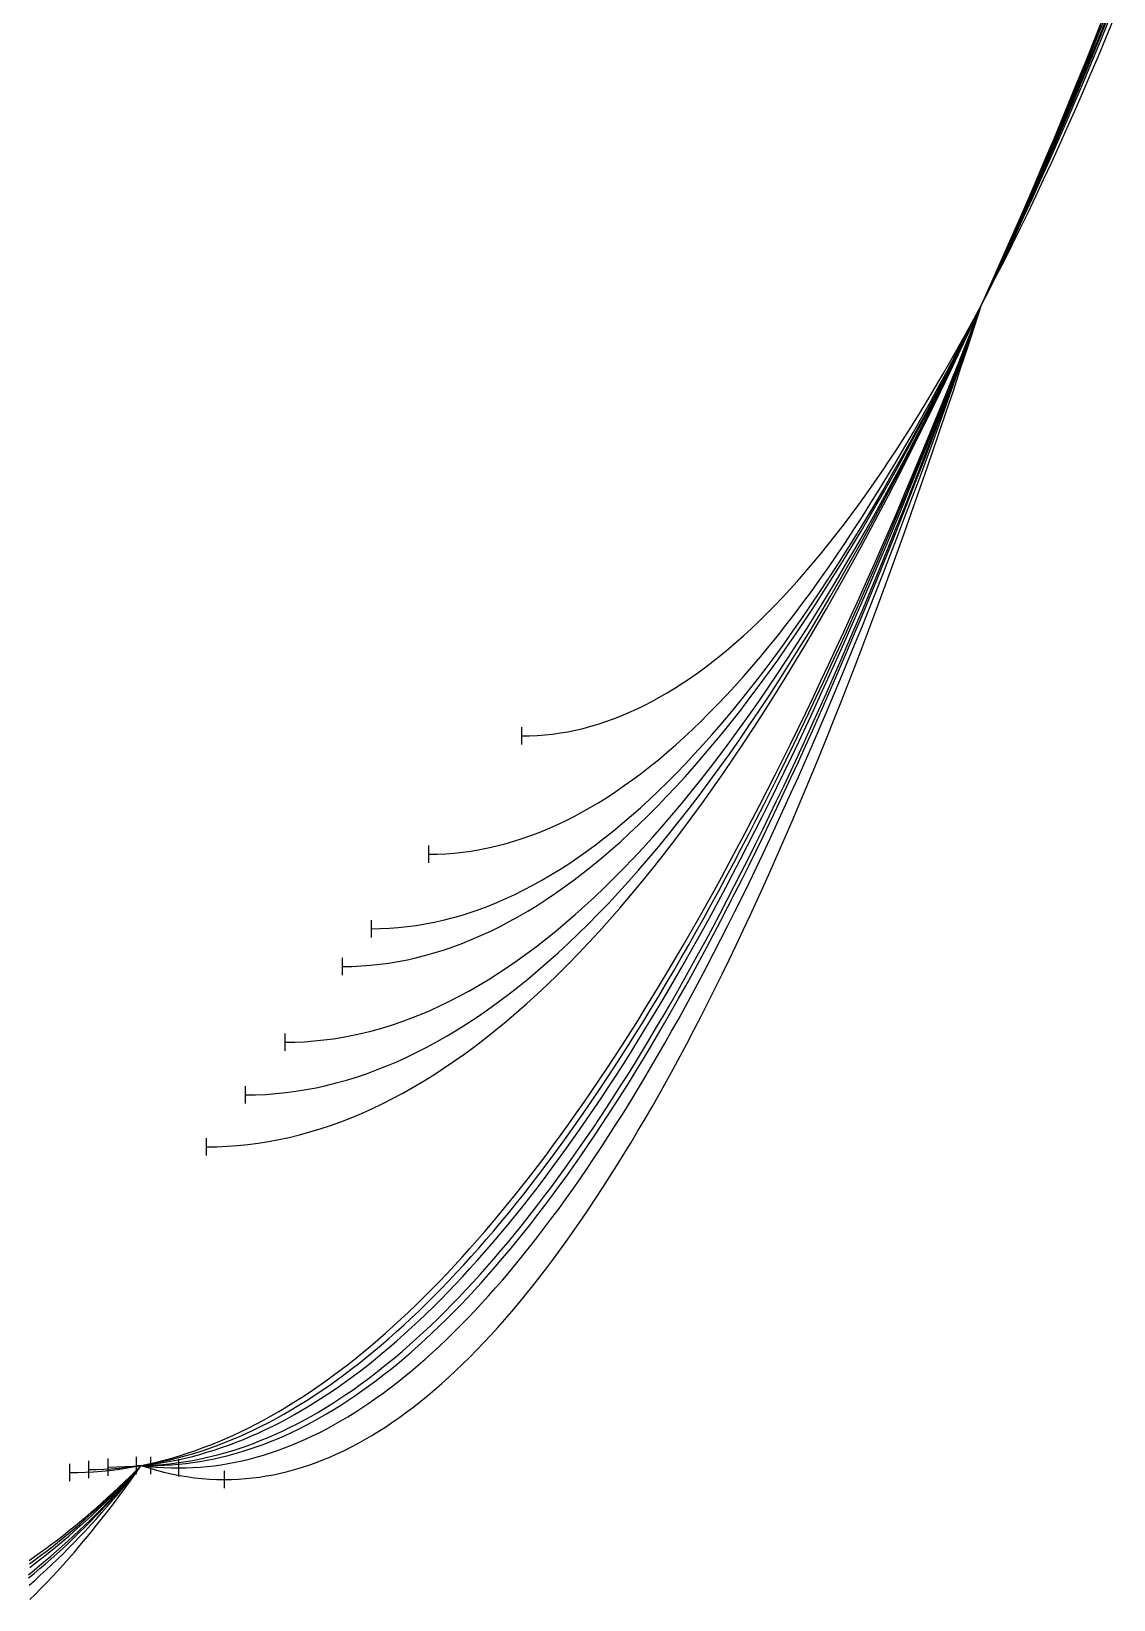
# Model space of a CAD drawing. Header units: metres. Extents: x -87 to 28195, y -4474 to 524.
# Drawn here: x 20012 to 20636, y -2575 to -1670 of the extents above; entities that cross this region are included whole.
import ezdxf

# ---------------------------------------------------------------- set-up
doc = ezdxf.new("R2010")
doc.units = ezdxf.units.M
for name, color, linetype in [('CATENARIES_-10_bare', 7, 'Continuous'), ('CATENARIES_-10_ICE', 7, 'Continuous'), ('CATENARIES_-19_bare', 7, 'Continuous'), ('CATENARIES_-19_HEAVY_ICE', 7, 'Continuous'), ('CATENARIES_0', 7, 'Continuous'), ('CATENARIES_0_ICE', 7, 'Continuous'), ('CATENARIES_50_theoretical', 7, 'Continuous')]:
    doc.layers.add(name, color=color, linetype=linetype)

msp = doc.modelspace()

# ---------------------------------------------------------------- linework, layer by layer
at = {"layer": 'CATENARIES_-10_bare'}
for p, q in [((20135.14, -2288.67), (20135.14, -2278.67)), ((20044.68, -2504.9), (20044.68, -2494.9))]:
    msp.add_line(p, q, dxfattribs=at)
for points in [[(20135.14, -2283.67, 0), (20140.96, -2283.58, 0), (20146.78, -2283.33, 0), (20152.6, -2282.9, 0), (20158.42, -2282.3, 0), (20164.24, -2281.54, 0), (20170.06, -2280.6, 0), (20175.87, -2279.49, 0), (20181.69, -2278.21, 0), (20187.51, -2276.76, 0), (20193.33, -2275.14, 0), (20199.15, -2273.35, 0), (20204.97, -2271.39, 0), (20210.79, -2269.25, 0), (20216.61, -2266.95, 0), (20222.43, -2264.47, 0), (20228.24, -2261.83, 0), (20234.06, -2259.01, 0), (20239.88, -2256.03, 0), (20245.7, -2252.87, 0), (20251.52, -2249.54, 0), (20257.34, -2246.04, 0), (20263.16, -2242.37, 0), (20268.98, -2238.53, 0), (20274.8, -2234.52, 0), (20280.61, -2230.34, 0), (20286.43, -2225.98, 0), (20292.25, -2221.46, 0), (20298.07, -2216.76, 0), (20303.89, -2211.89, 0), (20309.71, -2206.85, 0), (20315.53, -2201.64, 0), (20321.35, -2196.26, 0), (20327.17, -2190.71, 0), (20332.98, -2184.99, 0), (20338.8, -2179.09, 0), (20344.62, -2173.03, 0), (20350.44, -2166.79, 0), (20356.26, -2160.38, 0), (20362.08, -2153.8, 0), (20367.9, -2147.04, 0), (20373.72, -2140.12, 0), (20379.54, -2133.02, 0), (20385.35, -2125.75, 0), (20391.17, -2118.31, 0), (20396.99, -2110.7, 0), (20402.81, -2102.91, 0), (20408.63, -2094.96, 0), (20414.45, -2086.83, 0), (20420.27, -2078.53, 0), (20426.09, -2070.05, 0), (20431.9, -2061.41, 0), (20437.72, -2052.59, 0), (20443.54, -2043.6, 0), (20449.36, -2034.43, 0), (20455.18, -2025.1, 0), (20461, -2015.59, 0), (20466.82, -2005.9, 0), (20472.64, -1996.05, 0), (20478.46, -1986.02, 0), (20484.27, -1975.82, 0), (20490.09, -1965.44, 0), (20495.91, -1954.9, 0), (20501.73, -1944.17, 0), (20507.55, -1933.28, 0), (20513.37, -1922.21, 0), (20519.19, -1910.97, 0), (20525.01, -1899.55, 0), (20530.83, -1887.96, 0), (20536.64, -1876.2, 0), (20542.46, -1864.26, 0), (20548.28, -1852.15, 0), (20554.1, -1839.86, 0), (20559.92, -1827.4, 0), (20565.68, -1814.89, 0), (20571.44, -1802.21, 0), (20577.2, -1789.36, 0), (20582.96, -1776.34, 0), (20588.72, -1763.14, 0), (20594.49, -1749.78, 0), (20600.25, -1736.24, 0), (20606.01, -1722.53, 0), (20611.77, -1708.65, 0), (20617.53, -1694.6, 0), (20623.29, -1680.37, 0), (20629.05, -1665.98, 0)], [(20044.68, -2499.9, 0), (20049, -2499.86, 0), (20053.32, -2499.72, 0), (20057.64, -2499.48, 0), (20061.96, -2499.15, 0), (20066.28, -2498.73, 0), (20070.6, -2498.21, 0), (20074.92, -2497.6, 0), (20079.25, -2496.89, 0), (20083.58, -2496.09, 0), (20087.91, -2495.2, 0), (20092.24, -2494.21, 0), (20096.57, -2493.12, 0), (20100.9, -2491.94, 0), (20105.23, -2490.67, 0), (20109.56, -2489.3, 0), (20113.89, -2487.84, 0), (20118.22, -2486.28, 0), (20122.55, -2484.63, 0), (20126.88, -2482.88, 0), (20131.21, -2481.04, 0), (20135.54, -2479.1, 0), (20139.88, -2477.07, 0), (20144.21, -2474.95, 0), (20148.54, -2472.73, 0), (20152.87, -2470.41, 0), (20157.2, -2468, 0), (20161.53, -2465.5, 0), (20165.86, -2462.9, 0), (20170.19, -2460.21, 0), (20174.52, -2457.42, 0), (20178.85, -2454.54, 0), (20183.18, -2451.56, 0), (20187.51, -2448.49, 0), (20191.84, -2445.33, 0), (20196.17, -2442.07, 0), (20200.5, -2438.71, 0), (20204.83, -2435.26, 0), (20209.16, -2431.71, 0), (20213.49, -2428.07, 0), (20217.82, -2424.34, 0), (20222.15, -2420.51, 0), (20226.48, -2416.59, 0), (20230.81, -2412.57, 0), (20235.14, -2408.45, 0), (20239.47, -2404.24, 0), (20243.8, -2399.94, 0), (20248.13, -2395.54, 0), (20252.46, -2391.05, 0), (20256.79, -2386.46, 0), (20261.13, -2381.77, 0), (20265.46, -2376.99, 0), (20269.79, -2372.12, 0), (20274.12, -2367.15, 0), (20278.45, -2362.09, 0), (20282.78, -2356.93, 0), (20287.11, -2351.67, 0), (20291.44, -2346.32, 0), (20295.77, -2340.88, 0), (20300.1, -2335.34, 0), (20304.43, -2329.7, 0), (20308.76, -2323.97, 0), (20313.09, -2318.15, 0), (20317.42, -2312.22, 0), (20321.75, -2306.21, 0), (20326.08, -2300.1, 0), (20330.41, -2293.89, 0), (20334.74, -2287.58, 0), (20339.07, -2281.19, 0), (20343.4, -2274.69, 0), (20347.73, -2268.1, 0), (20352.06, -2261.42, 0), (20356.39, -2254.64, 0), (20360.72, -2247.76, 0), (20365.05, -2240.79, 0), (20369.38, -2233.72, 0), (20373.71, -2226.56, 0), (20378.04, -2219.3, 0), (20382.38, -2211.94, 0), (20386.71, -2204.49, 0), (20391.04, -2196.94, 0), (20395.37, -2189.3, 0), (20399.7, -2181.56, 0), (20404.03, -2173.73, 0), (20408.36, -2165.8, 0), (20412.69, -2157.77, 0), (20417.02, -2149.65, 0), (20421.35, -2141.43, 0), (20425.68, -2133.11, 0), (20430.01, -2124.7, 0), (20434.34, -2116.19, 0), (20438.67, -2107.59, 0), (20443, -2098.89, 0), (20447.33, -2090.09, 0), (20451.66, -2081.2, 0), (20455.99, -2072.21, 0), (20460.32, -2063.12, 0), (20464.65, -2053.94, 0), (20468.98, -2044.66, 0), (20473.31, -2035.29, 0), (20477.64, -2025.81, 0), (20481.97, -2016.24, 0), (20486.3, -2006.58, 0), (20490.63, -1996.81, 0), (20494.96, -1986.96, 0), (20499.29, -1977, 0), (20503.63, -1966.94, 0), (20507.96, -1956.79, 0), (20512.29, -1946.55, 0), (20516.62, -1936.2, 0), (20520.95, -1925.76, 0), (20525.28, -1915.22, 0), (20529.61, -1904.58, 0), (20533.94, -1893.85, 0), (20538.27, -1883.02, 0), (20542.6, -1872.09, 0), (20546.93, -1861.06, 0), (20551.26, -1849.94, 0), (20555.59, -1838.72, 0), (20559.92, -1827.4, 0)], [(20010.34, -2554.41, 0), (20013.57, -2552.07, 0), (20016.8, -2549.68, 0), (20020.03, -2547.23, 0), (20023.26, -2544.73, 0), (20026.49, -2542.18, 0), (20029.71, -2539.58, 0), (20032.94, -2536.92, 0), (20036.17, -2534.22, 0), (20039.4, -2531.45, 0), (20042.63, -2528.64, 0), (20045.86, -2525.77, 0), (20049.09, -2522.85, 0), (20052.32, -2519.88, 0), (20055.55, -2516.86, 0), (20058.78, -2513.78, 0), (20062, -2510.65, 0), (20065.23, -2507.47, 0), (20068.46, -2504.23, 0), (20071.69, -2500.94, 0), (20074.92, -2497.6, 0)]]:
    msp.add_polyline3d(points, dxfattribs=at)
at = {"layer": 'CATENARIES_-10_ICE'}
for p, q in [((20191.19, -2214.49), (20191.19, -2204.49)), ((20072.21, -2502.62), (20072.21, -2492.62))]:
    msp.add_line(p, q, dxfattribs=at)
for points in [[(20191.19, -2209.49, 0), (20196.53, -2209.41, 0), (20201.88, -2209.17, 0), (20207.22, -2208.77, 0), (20212.57, -2208.21, 0), (20217.91, -2207.49, 0), (20223.25, -2206.61, 0), (20228.6, -2205.57, 0), (20233.94, -2204.37, 0), (20239.29, -2203.01, 0), (20244.63, -2201.49, 0), (20249.97, -2199.81, 0), (20255.32, -2197.97, 0), (20260.66, -2195.97, 0), (20266.01, -2193.81, 0), (20271.35, -2191.49, 0), (20276.69, -2189.01, 0), (20282.04, -2186.37, 0), (20287.38, -2183.57, 0), (20292.72, -2180.61, 0), (20298.07, -2177.49, 0), (20303.41, -2174.21, 0), (20308.76, -2170.77, 0), (20314.1, -2167.17, 0), (20319.44, -2163.4, 0), (20324.79, -2159.48, 0), (20330.13, -2155.4, 0), (20335.48, -2151.16, 0), (20340.82, -2146.75, 0), (20346.16, -2142.19, 0), (20351.51, -2137.47, 0), (20356.85, -2132.58, 0), (20362.2, -2127.53, 0), (20367.54, -2122.33, 0), (20372.88, -2116.96, 0), (20378.23, -2111.43, 0), (20383.57, -2105.75, 0), (20388.91, -2099.9, 0), (20394.26, -2093.89, 0), (20399.6, -2087.71, 0), (20404.95, -2081.38, 0), (20410.29, -2074.89, 0), (20415.63, -2068.23, 0), (20420.98, -2061.42, 0), (20426.32, -2054.44, 0), (20431.67, -2047.3, 0), (20437.01, -2040, 0), (20442.35, -2032.54, 0), (20447.7, -2024.92, 0), (20453.04, -2017.14, 0), (20458.39, -2009.19, 0), (20463.73, -2001.08, 0), (20469.07, -1992.81, 0), (20474.42, -1984.38, 0), (20479.76, -1975.79, 0), (20485.11, -1967.03, 0), (20490.45, -1958.12, 0), (20495.79, -1949.04, 0), (20501.14, -1939.79, 0), (20506.48, -1930.39, 0), (20511.82, -1920.82, 0), (20517.17, -1911.09, 0), (20522.51, -1901.2, 0), (20527.86, -1891.15, 0), (20533.2, -1880.93, 0), (20538.54, -1870.55, 0), (20543.89, -1860.01, 0), (20549.23, -1849.3, 0), (20554.58, -1838.43, 0), (20559.92, -1827.4, 0), (20565.22, -1816.3, 0), (20570.52, -1805.03, 0), (20575.82, -1793.61, 0), (20581.12, -1782.02, 0), (20586.42, -1770.27, 0), (20591.72, -1758.37, 0), (20597.02, -1746.3, 0), (20602.32, -1734.07, 0), (20607.62, -1721.67, 0), (20612.92, -1709.12, 0), (20618.22, -1696.4, 0), (20623.52, -1683.53, 0), (20628.82, -1670.49, 0), (20634.12, -1657.28, 0)], [(20072.21, -2497.62, 0), (20074.92, -2497.6, 0), (20079, -2497.49, 0), (20083.07, -2497.29, 0), (20087.15, -2497, 0), (20091.22, -2496.61, 0), (20095.3, -2496.13, 0), (20099.37, -2495.55, 0), (20103.45, -2494.89, 0), (20107.53, -2494.13, 0), (20111.6, -2493.28, 0), (20115.68, -2492.33, 0), (20119.75, -2491.29, 0), (20123.83, -2490.16, 0), (20127.9, -2488.94, 0), (20131.98, -2487.62, 0), (20136.05, -2486.21, 0), (20140.13, -2484.7, 0), (20144.21, -2483.1, 0), (20148.28, -2481.41, 0), (20152.36, -2479.63, 0), (20156.43, -2477.75, 0), (20160.51, -2475.79, 0), (20164.58, -2473.72, 0), (20168.66, -2471.57, 0), (20172.74, -2469.32, 0), (20176.81, -2466.97, 0), (20180.89, -2464.54, 0), (20184.96, -2462.01, 0), (20189.04, -2459.39, 0), (20193.11, -2456.67, 0), (20197.19, -2453.87, 0), (20201.26, -2450.96, 0), (20205.34, -2447.97, 0), (20209.42, -2444.88, 0), (20213.49, -2441.7, 0), (20217.57, -2438.42, 0), (20221.64, -2435.06, 0), (20225.72, -2431.59, 0), (20229.79, -2428.04, 0), (20233.87, -2424.39, 0), (20237.95, -2420.65, 0), (20242.02, -2416.81, 0), (20246.1, -2412.89, 0), (20250.17, -2408.86, 0), (20254.25, -2404.75, 0), (20258.32, -2400.54, 0), (20262.4, -2396.24, 0), (20266.47, -2391.84, 0), (20270.55, -2387.35, 0), (20274.63, -2382.77, 0), (20278.7, -2378.09, 0), (20282.78, -2373.32, 0), (20286.85, -2368.46, 0), (20290.93, -2363.5, 0), (20295, -2358.45, 0), (20299.08, -2353.3, 0), (20303.16, -2348.06, 0), (20307.23, -2342.73, 0), (20311.31, -2337.3, 0), (20315.38, -2331.78, 0), (20319.46, -2326.17, 0), (20323.53, -2320.46, 0), (20327.61, -2314.65, 0), (20331.68, -2308.76, 0), (20335.76, -2302.77, 0), (20339.84, -2296.68, 0), (20343.91, -2290.5, 0), (20347.99, -2284.23, 0), (20352.06, -2277.86, 0), (20356.14, -2271.4, 0), (20360.21, -2264.85, 0), (20364.29, -2258.2, 0), (20368.37, -2251.46, 0), (20372.44, -2244.62, 0), (20376.52, -2237.68, 0), (20380.59, -2230.66, 0), (20384.67, -2223.54, 0), (20388.74, -2216.32, 0), (20392.82, -2209.01, 0), (20396.89, -2201.61, 0), (20400.97, -2194.11, 0), (20405.05, -2186.51, 0), (20409.12, -2178.82, 0), (20413.2, -2171.04, 0), (20417.27, -2163.16, 0), (20421.35, -2155.19, 0), (20425.42, -2147.12, 0), (20429.5, -2138.96, 0), (20433.58, -2130.7, 0), (20437.65, -2122.35, 0), (20441.73, -2113.9, 0), (20445.8, -2105.36, 0), (20449.88, -2096.72, 0), (20453.95, -2087.99, 0), (20458.03, -2079.16, 0), (20462.1, -2070.24, 0), (20466.18, -2061.22, 0), (20470.26, -2052.11, 0), (20474.33, -2042.9, 0), (20478.41, -2033.6, 0), (20482.48, -2024.2, 0), (20486.56, -2014.7, 0), (20490.63, -2005.11, 0), (20494.71, -1995.42, 0), (20498.79, -1985.64, 0), (20502.86, -1975.76, 0), (20506.94, -1965.79, 0), (20511.01, -1955.72, 0), (20515.09, -1945.56, 0), (20519.16, -1935.3, 0), (20523.24, -1924.94, 0), (20527.31, -1914.49, 0), (20531.39, -1903.94, 0), (20535.47, -1893.29, 0), (20539.54, -1882.55, 0), (20543.62, -1871.71, 0), (20547.69, -1860.78, 0), (20551.77, -1849.75, 0), (20555.84, -1838.62, 0), (20559.92, -1827.4, 0)], [(20009.77, -2560.7, 0), (20013.03, -2558.11, 0), (20016.28, -2555.47, 0), (20019.54, -2552.76, 0), (20022.8, -2549.99, 0), (20026.06, -2547.16, 0), (20029.31, -2544.28, 0), (20032.57, -2541.33, 0), (20035.83, -2538.33, 0), (20039.09, -2535.26, 0), (20042.34, -2532.14, 0), (20045.6, -2528.95, 0), (20048.86, -2525.71, 0), (20052.12, -2522.4, 0), (20055.37, -2519.04, 0), (20058.63, -2515.62, 0), (20061.89, -2512.13, 0), (20065.15, -2508.59, 0), (20068.4, -2504.99, 0), (20071.66, -2501.32, 0), (20074.92, -2497.6, 0)]]:
    msp.add_polyline3d(points, dxfattribs=at)
at = {"layer": 'CATENARIES_-19_bare'}
for p, q in [((20112.67, -2318.69), (20112.67, -2308.69)), ((20033.65, -2506.73), (20033.65, -2496.73))]:
    msp.add_line(p, q, dxfattribs=at)
for points in [[(20112.67, -2313.69, 0), (20118.64, -2313.6, 0), (20124.6, -2313.34, 0), (20130.56, -2312.91, 0), (20136.52, -2312.31, 0), (20142.49, -2311.53, 0), (20148.45, -2310.59, 0), (20154.41, -2309.47, 0), (20160.38, -2308.17, 0), (20166.34, -2306.71, 0), (20172.3, -2305.07, 0), (20178.27, -2303.27, 0), (20184.23, -2301.28, 0), (20190.19, -2299.13, 0), (20196.16, -2296.81, 0), (20202.12, -2294.31, 0), (20208.08, -2291.64, 0), (20214.05, -2288.79, 0), (20220.01, -2285.78, 0), (20225.97, -2282.59, 0), (20231.94, -2279.23, 0), (20237.9, -2275.7, 0), (20243.86, -2271.99, 0), (20249.83, -2268.11, 0), (20255.79, -2264.06, 0), (20261.75, -2259.84, 0), (20267.72, -2255.45, 0), (20273.68, -2250.88, 0), (20279.64, -2246.14, 0), (20285.61, -2241.22, 0), (20291.57, -2236.14, 0), (20297.53, -2230.88, 0), (20303.5, -2225.44, 0), (20309.46, -2219.84, 0), (20315.42, -2214.06, 0), (20321.39, -2208.11, 0), (20327.35, -2201.98, 0), (20333.31, -2195.68, 0), (20339.28, -2189.21, 0), (20345.24, -2182.57, 0), (20351.2, -2175.75, 0), (20357.17, -2168.76, 0), (20363.13, -2161.6, 0), (20369.09, -2154.26, 0), (20375.06, -2146.75, 0), (20381.02, -2139.06, 0), (20386.98, -2131.2, 0), (20392.95, -2123.17, 0), (20398.91, -2114.96, 0), (20404.87, -2106.58, 0), (20410.84, -2098.03, 0), (20416.8, -2089.3, 0), (20422.76, -2080.4, 0), (20428.73, -2071.32, 0), (20434.69, -2062.07, 0), (20440.65, -2052.64, 0), (20446.62, -2043.04, 0), (20452.58, -2033.27, 0), (20458.54, -2023.32, 0), (20464.51, -2013.2, 0), (20470.47, -2002.9, 0), (20476.43, -1992.43, 0), (20482.4, -1981.78, 0), (20488.36, -1970.96, 0), (20494.32, -1959.96, 0), (20500.29, -1948.79, 0), (20506.25, -1937.44, 0), (20512.21, -1925.91, 0), (20518.18, -1914.22, 0), (20524.14, -1902.34, 0), (20530.1, -1890.29, 0), (20536.07, -1878.06, 0), (20542.03, -1865.66, 0), (20547.99, -1853.08, 0), (20553.96, -1840.33, 0), (20559.92, -1827.4, 0), (20565.94, -1814.16, 0), (20571.97, -1800.74, 0), (20577.99, -1787.15, 0), (20584.01, -1773.37, 0), (20590.03, -1759.41, 0), (20596.06, -1745.27, 0), (20602.08, -1730.95, 0), (20608.1, -1716.45, 0), (20614.12, -1701.77, 0), (20620.15, -1686.91, 0), (20626.17, -1671.87, 0), (20632.19, -1656.64, 0)], [(20033.65, -2501.73, 0), (20038.23, -2501.67, 0), (20042.82, -2501.52, 0), (20047.4, -2501.27, 0), (20051.99, -2500.91, 0), (20056.58, -2500.45, 0), (20061.16, -2499.89, 0), (20065.75, -2499.23, 0), (20070.33, -2498.47, 0), (20074.92, -2497.6, 0), (20079.33, -2496.67, 0), (20083.74, -2495.65, 0), (20088.15, -2494.53, 0), (20092.56, -2493.32, 0), (20096.97, -2492.02, 0), (20101.37, -2490.62, 0), (20105.78, -2489.12, 0), (20110.19, -2487.53, 0), (20114.6, -2485.85, 0), (20119.01, -2484.08, 0), (20123.42, -2482.21, 0), (20127.83, -2480.24, 0), (20132.24, -2478.18, 0), (20136.65, -2476.03, 0), (20141.06, -2473.78, 0), (20145.47, -2471.44, 0), (20149.87, -2469, 0), (20154.28, -2466.47, 0), (20158.69, -2463.85, 0), (20163.1, -2461.13, 0), (20167.51, -2458.32, 0), (20171.92, -2455.41, 0), (20176.33, -2452.41, 0), (20180.74, -2449.31, 0), (20185.15, -2446.12, 0), (20189.56, -2442.83, 0), (20193.97, -2439.45, 0), (20198.37, -2435.98, 0), (20202.78, -2432.41, 0), (20207.19, -2428.75, 0), (20211.6, -2424.99, 0), (20216.01, -2421.14, 0), (20220.42, -2417.19, 0), (20224.83, -2413.15, 0), (20229.24, -2409.02, 0), (20233.65, -2404.79, 0), (20238.06, -2400.46, 0), (20242.47, -2396.04, 0), (20246.87, -2391.53, 0), (20251.28, -2386.92, 0), (20255.69, -2382.22, 0), (20260.1, -2377.42, 0), (20264.51, -2372.53, 0), (20268.92, -2367.54, 0), (20273.33, -2362.46, 0), (20277.74, -2357.28, 0), (20282.15, -2352.01, 0), (20286.56, -2346.64, 0), (20290.97, -2341.18, 0), (20295.37, -2335.62, 0), (20299.78, -2329.97, 0), (20304.19, -2324.22, 0), (20308.6, -2318.38, 0), (20313.01, -2312.45, 0), (20317.42, -2306.42, 0), (20321.83, -2300.29, 0), (20326.24, -2294.07, 0), (20330.65, -2287.75, 0), (20335.06, -2281.34, 0), (20339.47, -2274.83, 0), (20343.87, -2268.23, 0), (20348.28, -2261.53, 0), (20352.69, -2254.74, 0), (20357.1, -2247.85, 0), (20361.51, -2240.87, 0), (20365.92, -2233.79, 0), (20370.33, -2226.62, 0), (20374.74, -2219.35, 0), (20379.15, -2211.99, 0), (20383.56, -2204.53, 0), (20387.97, -2196.97, 0), (20392.37, -2189.32, 0), (20396.78, -2181.57, 0), (20401.19, -2173.73, 0), (20405.6, -2165.79, 0), (20410.01, -2157.76, 0), (20414.42, -2149.63, 0), (20418.83, -2141.4, 0), (20423.24, -2133.08, 0), (20427.65, -2124.67, 0), (20432.06, -2116.15, 0), (20436.47, -2107.55, 0), (20440.87, -2098.84, 0), (20445.28, -2090.04, 0), (20449.69, -2081.15, 0), (20454.1, -2072.15, 0), (20458.51, -2063.06, 0), (20462.92, -2053.88, 0), (20467.33, -2044.6, 0), (20471.74, -2035.22, 0), (20476.15, -2025.75, 0), (20480.56, -2016.18, 0), (20484.97, -2006.51, 0), (20489.37, -1996.75, 0), (20493.78, -1986.89, 0), (20498.19, -1976.94, 0), (20502.6, -1966.88, 0), (20507.01, -1956.73, 0), (20511.42, -1946.49, 0), (20515.83, -1936.15, 0), (20520.24, -1925.71, 0), (20524.65, -1915.17, 0), (20529.06, -1904.54, 0), (20533.47, -1893.81, 0), (20537.87, -1882.99, 0), (20542.28, -1872.06, 0), (20546.69, -1861.04, 0), (20551.1, -1849.93, 0), (20555.51, -1838.71, 0), (20559.92, -1827.4, 0)], [(20010.16, -2552.51, 0), (20013.4, -2550.24, 0), (20016.64, -2547.93, 0), (20019.88, -2545.57, 0), (20023.11, -2543.16, 0), (20026.35, -2540.69, 0), (20029.59, -2538.17, 0), (20032.83, -2535.61, 0), (20036.06, -2532.99, 0), (20039.3, -2530.32, 0), (20042.54, -2527.6, 0), (20045.78, -2524.83, 0), (20049.02, -2522.01, 0), (20052.25, -2519.14, 0), (20055.49, -2516.21, 0), (20058.73, -2513.24, 0), (20061.97, -2510.21, 0), (20065.21, -2507.14, 0), (20068.44, -2504.01, 0), (20071.68, -2500.83, 0), (20074.92, -2497.6, 0)]]:
    msp.add_polyline3d(points, dxfattribs=at)
at = {"layer": 'CATENARIES_-19_HEAVY_ICE'}
for p, q in [((20240.94, -2149.69), (20240.94, -2139.69)), ((20096.66, -2504.07), (20096.66, -2494.07))]:
    msp.add_line(p, q, dxfattribs=at)
for points in [[(20240.94, -2144.69, 0), (20245.85, -2144.61, 0), (20250.76, -2144.39, 0), (20255.66, -2144.02, 0), (20260.57, -2143.49, 0), (20265.48, -2142.82, 0), (20270.39, -2141.99, 0), (20275.29, -2141.02, 0), (20280.2, -2139.9, 0), (20285.11, -2138.63, 0), (20290.02, -2137.2, 0), (20294.92, -2135.63, 0), (20299.83, -2133.91, 0), (20304.74, -2132.04, 0), (20309.64, -2130.02, 0), (20314.55, -2127.84, 0), (20319.46, -2125.52, 0), (20324.37, -2123.05, 0), (20329.27, -2120.43, 0), (20334.18, -2117.66, 0), (20339.09, -2114.74, 0), (20344, -2111.67, 0), (20348.9, -2108.45, 0), (20353.81, -2105.08, 0), (20358.72, -2101.56, 0), (20363.63, -2097.88, 0), (20368.53, -2094.06, 0), (20373.44, -2090.09, 0), (20378.35, -2085.97, 0), (20383.26, -2081.7, 0), (20388.16, -2077.28, 0), (20393.07, -2072.7, 0), (20397.98, -2067.98, 0), (20402.88, -2063.11, 0), (20407.79, -2058.08, 0), (20412.7, -2052.91, 0), (20417.61, -2047.58, 0), (20422.51, -2042.11, 0), (20427.42, -2036.48, 0), (20432.33, -2030.7, 0), (20437.24, -2024.78, 0), (20442.14, -2018.7, 0), (20447.05, -2012.47, 0), (20451.96, -2006.09, 0), (20456.87, -1999.56, 0), (20461.77, -1992.87, 0), (20466.68, -1986.04, 0), (20471.59, -1979.06, 0), (20476.49, -1971.92, 0), (20481.4, -1964.63, 0), (20486.31, -1957.2, 0), (20491.22, -1949.61, 0), (20496.12, -1941.86, 0), (20501.03, -1933.97, 0), (20505.94, -1925.93, 0), (20510.85, -1917.73, 0), (20515.75, -1909.38, 0), (20520.66, -1900.88, 0), (20525.57, -1892.23, 0), (20530.48, -1883.42, 0), (20535.38, -1874.47, 0), (20540.29, -1865.36, 0), (20545.2, -1856.1, 0), (20550.11, -1846.68, 0), (20555.01, -1837.12, 0), (20559.92, -1827.4, 0), (20564.83, -1817.53, 0), (20569.73, -1807.5, 0), (20574.64, -1797.33, 0), (20579.55, -1787, 0), (20584.46, -1776.52, 0), (20589.36, -1765.88, 0), (20594.27, -1755.09, 0), (20599.18, -1744.15, 0), (20604.09, -1733.05, 0), (20608.99, -1721.8, 0), (20613.9, -1710.4, 0), (20618.81, -1698.84, 0), (20623.72, -1687.13, 0), (20628.62, -1675.27, 0), (20633.53, -1663.25, 0)], [(20074.92, -2497.6, 0), (20079.27, -2498.13, 0), (20083.62, -2498.54, 0), (20087.97, -2498.83, 0), (20092.31, -2499.01, 0), (20096.66, -2499.07, 0), (20100.73, -2499.02, 0), (20104.79, -2498.86, 0), (20108.85, -2498.61, 0), (20112.92, -2498.25, 0), (20116.98, -2497.79, 0), (20121.04, -2497.22, 0), (20125.11, -2496.55, 0), (20129.17, -2495.78, 0), (20133.24, -2494.91, 0), (20137.3, -2493.94, 0), (20141.36, -2492.86, 0), (20145.43, -2491.68, 0), (20149.49, -2490.39, 0), (20153.55, -2489.01, 0), (20157.62, -2487.52, 0), (20161.68, -2485.93, 0), (20165.74, -2484.23, 0), (20169.81, -2482.44, 0), (20173.87, -2480.54, 0), (20177.94, -2478.53, 0), (20182, -2476.43, 0), (20186.06, -2474.22, 0), (20190.13, -2471.91, 0), (20194.19, -2469.5, 0), (20198.25, -2466.98, 0), (20202.32, -2464.36, 0), (20206.38, -2461.64, 0), (20210.45, -2458.81, 0), (20214.51, -2455.88, 0), (20218.57, -2452.85, 0), (20222.64, -2449.72, 0), (20226.7, -2446.48, 0), (20230.76, -2443.14, 0), (20234.83, -2439.7, 0), (20238.89, -2436.15, 0), (20242.95, -2432.5, 0), (20247.02, -2428.75, 0), (20251.08, -2424.9, 0), (20255.15, -2420.94, 0), (20259.21, -2416.88, 0), (20263.27, -2412.71, 0), (20267.34, -2408.44, 0), (20271.4, -2404.07, 0), (20275.46, -2399.6, 0), (20279.53, -2395.02, 0), (20283.59, -2390.34, 0), (20287.65, -2385.55, 0), (20291.72, -2380.67, 0), (20295.78, -2375.68, 0), (20299.85, -2370.58, 0), (20303.91, -2365.38, 0), (20307.97, -2360.08, 0), (20312.04, -2354.68, 0), (20316.1, -2349.17, 0), (20320.16, -2343.56, 0), (20324.23, -2337.84, 0), (20328.29, -2332.02, 0), (20332.36, -2326.1, 0), (20336.42, -2320.07, 0), (20340.48, -2313.94, 0), (20344.55, -2307.7, 0), (20348.61, -2301.36, 0), (20352.67, -2294.92, 0), (20356.74, -2288.38, 0), (20360.8, -2281.72, 0), (20364.86, -2274.97, 0), (20368.93, -2268.11, 0), (20372.99, -2261.15, 0), (20377.06, -2254.08, 0), (20381.12, -2246.91, 0), (20385.18, -2239.64, 0), (20389.25, -2232.26, 0), (20393.31, -2224.77, 0), (20397.37, -2217.18, 0), (20401.44, -2209.49, 0), (20405.5, -2201.69, 0), (20409.56, -2193.79, 0), (20413.63, -2185.78, 0), (20417.69, -2177.67, 0), (20421.76, -2169.46, 0), (20425.82, -2161.14, 0), (20429.88, -2152.71, 0), (20433.95, -2144.18, 0), (20438.01, -2135.54, 0), (20442.07, -2126.8, 0), (20446.14, -2117.96, 0), (20450.2, -2109.01, 0), (20454.26, -2099.95, 0), (20458.33, -2090.79, 0), (20462.39, -2081.53, 0), (20466.46, -2072.15, 0), (20470.52, -2062.68, 0), (20474.58, -2053.1, 0), (20478.65, -2043.41, 0), (20482.71, -2033.62, 0), (20486.77, -2023.72, 0), (20490.84, -2013.71, 0), (20494.9, -2003.6, 0), (20498.97, -1993.39, 0), (20503.03, -1983.06, 0), (20507.09, -1972.64, 0), (20511.16, -1962.1, 0), (20515.22, -1951.46, 0), (20519.28, -1940.72, 0), (20523.35, -1929.86, 0), (20527.41, -1918.9, 0), (20531.47, -1907.84, 0), (20535.54, -1896.67, 0), (20539.6, -1885.39, 0), (20543.67, -1874.01, 0), (20547.73, -1862.51, 0), (20551.79, -1850.92, 0), (20555.86, -1839.21, 0), (20559.92, -1827.4, 0)], [(20010.17, -2566.8, 0), (20013.41, -2563.96, 0), (20016.64, -2561.06, 0), (20019.88, -2558.09, 0), (20023.12, -2555.06, 0), (20026.36, -2551.96, 0), (20029.59, -2548.79, 0), (20032.83, -2545.56, 0), (20036.07, -2542.27, 0), (20039.31, -2538.9, 0), (20042.54, -2535.48, 0), (20045.78, -2531.99, 0), (20049.02, -2528.43, 0), (20052.26, -2524.8, 0), (20055.49, -2521.11, 0), (20058.73, -2517.36, 0), (20061.97, -2513.54, 0), (20065.21, -2509.65, 0), (20068.44, -2505.7, 0), (20071.68, -2501.68, 0), (20074.92, -2497.6, 0)]]:
    msp.add_polyline3d(points, dxfattribs=at)
at = {"layer": 'CATENARIES_0'}
for p, q in [((20158.03, -2258.25), (20158.03, -2248.25)), ((20055.92, -2503.55), (20055.92, -2493.55))]:
    msp.add_line(p, q, dxfattribs=at)
for points in [[(20158.03, -2253.25, 0), (20163.61, -2253.16, 0), (20169.19, -2252.92, 0), (20174.78, -2252.51, 0), (20180.36, -2251.94, 0), (20185.94, -2251.2, 0), (20191.52, -2250.3, 0), (20197.1, -2249.24, 0), (20202.69, -2248.01, 0), (20208.27, -2246.62, 0), (20213.85, -2245.06, 0), (20219.43, -2243.34, 0), (20225.01, -2241.46, 0), (20230.59, -2239.41, 0), (20236.18, -2237.2, 0), (20241.76, -2234.83, 0), (20247.34, -2232.29, 0), (20252.92, -2229.59, 0), (20258.5, -2226.72, 0), (20264.08, -2223.69, 0), (20269.67, -2220.5, 0), (20275.25, -2217.14, 0), (20280.83, -2213.62, 0), (20286.41, -2209.94, 0), (20291.99, -2206.09, 0), (20297.58, -2202.07, 0), (20303.16, -2197.89, 0), (20308.74, -2193.55, 0), (20314.32, -2189.05, 0), (20319.9, -2184.38, 0), (20325.48, -2179.54, 0), (20331.07, -2174.54, 0), (20336.65, -2169.38, 0), (20342.23, -2164.05, 0), (20347.81, -2158.56, 0), (20353.39, -2152.9, 0), (20358.98, -2147.08, 0), (20364.56, -2141.09, 0), (20370.14, -2134.94, 0), (20375.72, -2128.63, 0), (20381.3, -2122.15, 0), (20386.88, -2115.5, 0), (20392.47, -2108.69, 0), (20398.05, -2101.72, 0), (20403.63, -2094.58, 0), (20409.21, -2087.28, 0), (20414.79, -2079.81, 0), (20420.38, -2072.17, 0), (20425.96, -2064.37, 0), (20431.54, -2056.41, 0), (20437.12, -2048.27, 0), (20442.7, -2039.98, 0), (20448.28, -2031.52, 0), (20453.87, -2022.89, 0), (20459.45, -2014.1, 0), (20465.03, -2005.14, 0), (20470.61, -1996.01, 0), (20476.19, -1986.72, 0), (20481.77, -1977.27, 0), (20487.36, -1967.64, 0), (20492.94, -1957.85, 0), (20498.52, -1947.9, 0), (20504.1, -1937.78, 0), (20509.68, -1927.49, 0), (20515.27, -1917.04, 0), (20520.85, -1906.42, 0), (20526.43, -1895.63, 0), (20532.01, -1884.68, 0), (20537.59, -1873.55, 0), (20543.17, -1862.27, 0), (20548.76, -1850.81, 0), (20554.34, -1839.19, 0), (20559.92, -1827.4, 0), (20565.56, -1815.32, 0), (20571.2, -1803.07, 0), (20576.83, -1790.65, 0), (20582.47, -1778.06, 0), (20588.11, -1765.3, 0), (20593.75, -1752.36, 0), (20599.39, -1739.26, 0), (20605.03, -1725.98, 0), (20610.66, -1712.53, 0), (20616.3, -1698.91, 0), (20621.94, -1685.12, 0), (20627.58, -1671.16, 0), (20633.22, -1657.02, 0)], [(20055.92, -2498.55, 0), (20060.67, -2498.49, 0), (20065.42, -2498.31, 0), (20070.17, -2498.01, 0), (20074.92, -2497.6, 0), (20079.14, -2497.13, 0), (20083.35, -2496.57, 0), (20087.57, -2495.92, 0), (20091.79, -2495.17, 0), (20096.01, -2494.33, 0), (20100.22, -2493.39, 0), (20104.44, -2492.36, 0), (20108.66, -2491.24, 0), (20112.88, -2490.03, 0), (20117.09, -2488.72, 0), (20121.31, -2487.32, 0), (20125.53, -2485.82, 0), (20129.75, -2484.23, 0), (20133.96, -2482.55, 0), (20138.18, -2480.77, 0), (20142.4, -2478.9, 0), (20146.62, -2476.94, 0), (20150.83, -2474.88, 0), (20155.05, -2472.73, 0), (20159.27, -2470.49, 0), (20163.49, -2468.15, 0), (20167.7, -2465.72, 0), (20171.92, -2463.19, 0), (20176.14, -2460.57, 0), (20180.35, -2457.86, 0), (20184.57, -2455.06, 0), (20188.79, -2452.16, 0), (20193.01, -2449.16, 0), (20197.22, -2446.08, 0), (20201.44, -2442.9, 0), (20205.66, -2439.62, 0), (20209.88, -2436.25, 0), (20214.09, -2432.79, 0), (20218.31, -2429.24, 0), (20222.53, -2425.59, 0), (20226.75, -2421.85, 0), (20230.96, -2418.01, 0), (20235.18, -2414.08, 0), (20239.4, -2410.05, 0), (20243.62, -2405.93, 0), (20247.83, -2401.72, 0), (20252.05, -2397.42, 0), (20256.27, -2393.02, 0), (20260.49, -2388.52, 0), (20264.7, -2383.93, 0), (20268.92, -2379.25, 0), (20273.14, -2374.48, 0), (20277.35, -2369.61, 0), (20281.57, -2364.64, 0), (20285.79, -2359.58, 0), (20290.01, -2354.43, 0), (20294.22, -2349.18, 0), (20298.44, -2343.84, 0), (20302.66, -2338.41, 0), (20306.88, -2332.88, 0), (20311.09, -2327.26, 0), (20315.31, -2321.54, 0), (20319.53, -2315.73, 0), (20323.75, -2309.82, 0), (20327.96, -2303.82, 0), (20332.18, -2297.72, 0), (20336.4, -2291.53, 0), (20340.62, -2285.25, 0), (20344.83, -2278.87, 0), (20349.05, -2272.4, 0), (20353.27, -2265.83, 0), (20357.49, -2259.17, 0), (20361.7, -2252.41, 0), (20365.92, -2245.56, 0), (20370.14, -2238.61, 0), (20374.35, -2231.57, 0), (20378.57, -2224.44, 0), (20382.79, -2217.21, 0), (20387.01, -2209.88, 0), (20391.22, -2202.46, 0), (20395.44, -2194.95, 0), (20399.66, -2187.34, 0), (20403.88, -2179.63, 0), (20408.09, -2171.83, 0), (20412.31, -2163.94, 0), (20416.53, -2155.95, 0), (20420.75, -2147.86, 0), (20424.96, -2139.68, 0), (20429.18, -2131.4, 0), (20433.4, -2123.03, 0), (20437.62, -2114.57, 0), (20441.83, -2106.01, 0), (20446.05, -2097.35, 0), (20450.27, -2088.6, 0), (20454.49, -2079.75, 0), (20458.7, -2070.81, 0), (20462.92, -2061.77, 0), (20467.14, -2052.63, 0), (20471.35, -2043.4, 0), (20475.57, -2034.08, 0), (20479.79, -2024.66, 0), (20484.01, -2015.14, 0), (20488.22, -2005.53, 0), (20492.44, -1995.82, 0), (20496.66, -1986.01, 0), (20500.88, -1976.11, 0), (20505.09, -1966.12, 0), (20509.31, -1956.02, 0), (20513.53, -1945.83, 0), (20517.75, -1935.55, 0), (20521.96, -1925.17, 0), (20526.18, -1914.69, 0), (20530.4, -1904.12, 0), (20534.62, -1893.45, 0), (20538.83, -1882.68, 0), (20543.05, -1871.82, 0), (20547.27, -1860.86, 0), (20551.49, -1849.8, 0), (20555.7, -1838.65, 0), (20559.92, -1827.4, 0)], [(20010.52, -2556.51, 0), (20013.74, -2554.08, 0), (20016.96, -2551.6, 0), (20020.18, -2549.07, 0), (20023.4, -2546.48, 0), (20026.62, -2543.83, 0), (20029.84, -2541.13, 0), (20033.06, -2538.38, 0), (20036.28, -2535.57, 0), (20039.5, -2532.71, 0), (20042.72, -2529.79, 0), (20045.94, -2526.82, 0), (20049.16, -2523.79, 0), (20052.38, -2520.71, 0), (20055.6, -2517.57, 0), (20058.82, -2514.38, 0), (20062.04, -2511.13, 0), (20065.26, -2507.83, 0), (20068.48, -2504.48, 0), (20071.7, -2501.07, 0), (20074.92, -2497.6, 0)]]:
    msp.add_polyline3d(points, dxfattribs=at)
at = {"layer": 'CATENARIES_0_ICE'}
for p, q in [((20207.8, -2192.73), (20207.8, -2182.73)), ((20080.37, -2502.69), (20080.37, -2492.69))]:
    msp.add_line(p, q, dxfattribs=at)
for points in [[(20207.8, -2187.73, 0), (20212.98, -2187.65, 0), (20218.15, -2187.42, 0), (20223.33, -2187.03, 0), (20228.51, -2186.49, 0), (20233.69, -2185.79, 0), (20238.87, -2184.93, 0), (20244.05, -2183.92, 0), (20249.22, -2182.76, 0), (20254.4, -2181.44, 0), (20259.58, -2179.96, 0), (20264.76, -2178.33, 0), (20269.94, -2176.55, 0), (20275.12, -2174.6, 0), (20280.29, -2172.51, 0), (20285.47, -2170.25, 0), (20290.65, -2167.84, 0), (20295.83, -2165.28, 0), (20301.01, -2162.56, 0), (20306.19, -2159.69, 0), (20311.36, -2156.66, 0), (20316.54, -2153.47, 0), (20321.72, -2150.13, 0), (20326.9, -2146.63, 0), (20332.08, -2142.98, 0), (20337.25, -2139.17, 0), (20342.43, -2135.21, 0), (20347.61, -2131.09, 0), (20352.79, -2126.81, 0), (20357.97, -2122.38, 0), (20363.15, -2117.79, 0), (20368.32, -2113.05, 0), (20373.5, -2108.15, 0), (20378.68, -2103.09, 0), (20383.86, -2097.88, 0), (20389.04, -2092.51, 0), (20394.22, -2086.99, 0), (20399.39, -2081.31, 0), (20404.57, -2075.47, 0), (20409.75, -2069.48, 0), (20414.93, -2063.33, 0), (20420.11, -2057.02, 0), (20425.29, -2050.56, 0), (20430.46, -2043.94, 0), (20435.64, -2037.17, 0), (20440.82, -2030.24, 0), (20446, -2023.15, 0), (20451.18, -2015.9, 0), (20456.35, -2008.5, 0), (20461.53, -2000.94, 0), (20466.71, -1993.22, 0), (20471.89, -1985.35, 0), (20477.07, -1977.32, 0), (20482.25, -1969.13, 0), (20487.42, -1960.79, 0), (20492.6, -1952.29, 0), (20497.78, -1943.63, 0), (20502.96, -1934.81, 0), (20508.14, -1925.83, 0), (20513.32, -1916.7, 0), (20518.49, -1907.41, 0), (20523.67, -1897.96, 0), (20528.85, -1888.36, 0), (20534.03, -1878.59, 0), (20539.21, -1868.67, 0), (20544.39, -1858.59, 0), (20549.56, -1848.35, 0), (20554.74, -1837.96, 0), (20559.92, -1827.4, 0), (20565.12, -1816.65, 0), (20570.31, -1805.74, 0), (20575.51, -1794.67, 0), (20580.7, -1783.44, 0), (20585.9, -1772.05, 0), (20591.1, -1760.5, 0), (20596.29, -1748.78, 0), (20601.49, -1736.91, 0), (20606.68, -1724.88, 0), (20611.88, -1712.69, 0), (20617.08, -1700.34, 0), (20622.27, -1687.82, 0), (20627.47, -1675.15, 0), (20632.67, -1662.31, 0)], [(20074.92, -2497.6, 0), (20080.37, -2497.69, 0), (20084.44, -2497.64, 0), (20088.5, -2497.49, 0), (20092.57, -2497.26, 0), (20096.63, -2496.92, 0), (20100.69, -2496.49, 0), (20104.76, -2495.96, 0), (20108.82, -2495.34, 0), (20112.89, -2494.62, 0), (20116.95, -2493.81, 0), (20121.01, -2492.9, 0), (20125.08, -2491.9, 0), (20129.14, -2490.8, 0), (20133.2, -2489.6, 0), (20137.27, -2488.31, 0), (20141.33, -2486.92, 0), (20145.4, -2485.44, 0), (20149.46, -2483.86, 0), (20153.52, -2482.19, 0), (20157.59, -2480.42, 0), (20161.65, -2478.55, 0), (20165.72, -2476.59, 0), (20169.78, -2474.53, 0), (20173.84, -2472.38, 0), (20177.91, -2470.13, 0), (20181.97, -2467.78, 0), (20186.04, -2465.34, 0), (20190.1, -2462.81, 0), (20194.16, -2460.17, 0), (20198.23, -2457.44, 0), (20202.29, -2454.62, 0), (20206.36, -2451.7, 0), (20210.42, -2448.68, 0), (20214.48, -2445.57, 0), (20218.55, -2442.36, 0), (20222.61, -2439.06, 0), (20226.68, -2435.66, 0), (20230.74, -2432.16, 0), (20234.8, -2428.57, 0), (20238.87, -2424.88, 0), (20242.93, -2421.1, 0), (20247, -2417.22, 0), (20251.06, -2413.24, 0), (20255.12, -2409.17, 0), (20259.19, -2405, 0), (20263.25, -2400.74, 0), (20267.32, -2396.38, 0), (20271.38, -2391.92, 0), (20275.44, -2387.37, 0), (20279.51, -2382.72, 0), (20283.57, -2377.97, 0), (20287.64, -2373.13, 0), (20291.7, -2368.19, 0), (20295.76, -2363.16, 0), (20299.83, -2358.02, 0), (20303.89, -2352.8, 0), (20307.95, -2347.47, 0), (20312.02, -2342.05, 0), (20316.08, -2336.53, 0), (20320.15, -2330.92, 0), (20324.21, -2325.21, 0), (20328.27, -2319.4, 0), (20332.34, -2313.5, 0), (20336.4, -2307.5, 0), (20340.47, -2301.4, 0), (20344.53, -2295.21, 0), (20348.59, -2288.92, 0), (20352.66, -2282.53, 0), (20356.72, -2276.04, 0), (20360.79, -2269.46, 0), (20364.85, -2262.79, 0), (20368.91, -2256.01, 0), (20372.98, -2249.14, 0), (20377.04, -2242.17, 0), (20381.11, -2235.1, 0), (20385.17, -2227.94, 0), (20389.23, -2220.68, 0), (20393.3, -2213.32, 0), (20397.36, -2205.87, 0), (20401.43, -2198.31, 0), (20405.49, -2190.66, 0), (20409.55, -2182.92, 0), (20413.62, -2175.07, 0), (20417.68, -2167.13, 0), (20421.75, -2159.09, 0), (20425.81, -2150.96, 0), (20429.87, -2142.72, 0), (20433.94, -2134.39, 0), (20438, -2125.96, 0), (20442.07, -2117.43, 0), (20446.13, -2108.81, 0), (20450.19, -2100.08, 0), (20454.26, -2091.26, 0), (20458.32, -2082.34, 0), (20462.39, -2073.33, 0), (20466.45, -2064.21, 0), (20470.51, -2055, 0), (20474.58, -2045.69, 0), (20478.64, -2036.28, 0), (20482.7, -2026.77, 0), (20486.77, -2017.17, 0), (20490.83, -2007.46, 0), (20494.9, -1997.66, 0), (20498.96, -1987.76, 0), (20503.02, -1977.76, 0), (20507.09, -1967.66, 0), (20511.15, -1957.47, 0), (20515.22, -1947.17, 0), (20519.28, -1936.78, 0), (20523.34, -1926.29, 0), (20527.41, -1915.7, 0), (20531.47, -1905, 0), (20535.54, -1894.22, 0), (20539.6, -1883.33, 0), (20543.66, -1872.34, 0), (20547.73, -1861.25, 0), (20551.79, -1850.07, 0), (20555.86, -1838.78, 0), (20559.92, -1827.4, 0)], [(20009.9, -2562.6, 0), (20013.15, -2559.93, 0), (20016.4, -2557.2, 0), (20019.65, -2554.42, 0), (20022.91, -2551.57, 0), (20026.16, -2548.65, 0), (20029.41, -2545.68, 0), (20032.66, -2542.65, 0), (20035.91, -2539.55, 0), (20039.16, -2536.39, 0), (20042.41, -2533.17, 0), (20045.66, -2529.89, 0), (20048.91, -2526.55, 0), (20052.16, -2523.15, 0), (20055.41, -2519.68, 0), (20058.67, -2516.16, 0), (20061.92, -2512.57, 0), (20065.17, -2508.92, 0), (20068.42, -2505.21, 0), (20071.67, -2501.43, 0), (20074.92, -2497.6, 0)]]:
    msp.add_polyline3d(points, dxfattribs=at)
at = {"layer": 'CATENARIES_50_theoretical'}
for p, q in [((20294.57, -2081.39), (20294.57, -2071.39)), ((20123.04, -2510.76), (20123.04, -2500.76))]:
    msp.add_line(p, q, dxfattribs=at)
for points in [[(20294.57, -2076.39, 0), (20299, -2076.32, 0), (20303.42, -2076.12, 0), (20307.84, -2075.77, 0), (20312.26, -2075.29, 0), (20316.69, -2074.67, 0), (20321.11, -2073.91, 0), (20325.53, -2073.01, 0), (20329.95, -2071.98, 0), (20334.38, -2070.81, 0), (20338.8, -2069.5, 0), (20343.22, -2068.05, 0), (20347.64, -2066.46, 0), (20352.07, -2064.74, 0), (20356.49, -2062.87, 0), (20360.91, -2060.87, 0), (20365.33, -2058.74, 0), (20369.76, -2056.46, 0), (20374.18, -2054.04, 0), (20378.6, -2051.49, 0), (20383.02, -2048.8, 0), (20387.45, -2045.97, 0), (20391.87, -2043, 0), (20396.29, -2039.9, 0), (20400.71, -2036.65, 0), (20405.13, -2033.27, 0), (20409.56, -2029.75, 0), (20413.98, -2026.09, 0), (20418.4, -2022.29, 0), (20422.82, -2018.36, 0), (20427.25, -2014.28, 0), (20431.67, -2010.07, 0), (20436.09, -2005.72, 0), (20440.51, -2001.23, 0), (20444.94, -1996.6, 0), (20449.36, -1991.83, 0), (20453.78, -1986.92, 0), (20458.2, -1981.88, 0), (20462.63, -1976.69, 0), (20467.05, -1971.37, 0), (20471.47, -1965.91, 0), (20475.89, -1960.31, 0), (20480.32, -1954.57, 0), (20484.74, -1948.69, 0), (20489.16, -1942.67, 0), (20493.58, -1936.51, 0), (20498.01, -1930.22, 0), (20502.43, -1923.78, 0), (20506.85, -1917.2, 0), (20511.27, -1910.49, 0), (20515.7, -1903.64, 0), (20520.12, -1896.64, 0), (20524.54, -1889.51, 0), (20528.96, -1882.23, 0), (20533.39, -1874.82, 0), (20537.81, -1867.27, 0), (20542.23, -1859.57, 0), (20546.65, -1851.74, 0), (20551.08, -1843.77, 0), (20555.5, -1835.65, 0), (20559.92, -1827.4, 0), (20564.41, -1818.87, 0), (20568.9, -1810.2, 0), (20573.39, -1801.39, 0), (20577.89, -1792.42, 0), (20582.38, -1783.32, 0), (20586.87, -1774.07, 0), (20591.36, -1764.67, 0), (20595.85, -1755.13, 0), (20600.34, -1745.44, 0), (20604.84, -1735.61, 0), (20609.33, -1725.63, 0), (20613.82, -1715.5, 0), (20618.31, -1705.23, 0), (20622.8, -1694.82, 0), (20627.29, -1684.25, 0), (20631.78, -1673.54, 0), (20636.28, -1662.69, 0)], [(20074.92, -2497.6, 0), (20079.29, -2499.02, 0), (20083.67, -2500.3, 0), (20088.04, -2501.45, 0), (20092.42, -2502.46, 0), (20096.79, -2503.34, 0), (20101.16, -2504.08, 0), (20105.54, -2504.68, 0), (20109.91, -2505.16, 0), (20114.29, -2505.49, 0), (20118.66, -2505.7, 0), (20123.04, -2505.76, 0), (20127.08, -2505.71, 0), (20131.13, -2505.53, 0), (20135.17, -2505.24, 0), (20139.22, -2504.84, 0), (20143.26, -2504.32, 0), (20147.31, -2503.69, 0), (20151.35, -2502.94, 0), (20155.4, -2502.07, 0), (20159.44, -2501.09, 0), (20163.49, -2499.99, 0), (20167.53, -2498.78, 0), (20171.58, -2497.45, 0), (20175.62, -2496.01, 0), (20179.67, -2494.45, 0), (20183.71, -2492.78, 0), (20187.76, -2490.99, 0), (20191.8, -2489.09, 0), (20195.85, -2487.06, 0), (20199.89, -2484.93, 0), (20203.94, -2482.68, 0), (20207.99, -2480.31, 0), (20212.03, -2477.83, 0), (20216.08, -2475.23, 0), (20220.12, -2472.52, 0), (20224.17, -2469.69, 0), (20228.21, -2466.74, 0), (20232.26, -2463.68, 0), (20236.3, -2460.5, 0), (20240.35, -2457.21, 0), (20244.39, -2453.8, 0), (20248.44, -2450.28, 0), (20252.48, -2446.64, 0), (20256.53, -2442.88, 0), (20260.57, -2439.01, 0), (20264.62, -2435.02, 0), (20268.66, -2430.92, 0), (20272.71, -2426.7, 0), (20276.75, -2422.36, 0), (20280.8, -2417.91, 0), (20284.84, -2413.34, 0), (20288.89, -2408.66, 0), (20292.93, -2403.86, 0), (20296.98, -2398.94, 0), (20301.03, -2393.91, 0), (20305.07, -2388.76, 0), (20309.12, -2383.49, 0), (20313.16, -2378.11, 0), (20317.21, -2372.61, 0), (20321.25, -2367, 0), (20325.3, -2361.27, 0), (20329.34, -2355.42, 0), (20333.39, -2349.45, 0), (20337.43, -2343.37, 0), (20341.48, -2337.18, 0), (20345.52, -2330.86, 0), (20349.57, -2324.43, 0), (20353.61, -2317.88, 0), (20357.66, -2311.21, 0), (20361.7, -2304.43, 0), (20365.75, -2297.53, 0), (20369.79, -2290.52, 0), (20373.84, -2283.38, 0), (20377.88, -2276.13, 0), (20381.93, -2268.76, 0), (20385.98, -2261.28, 0), (20390.02, -2253.68, 0), (20394.07, -2245.96, 0), (20398.11, -2238.12, 0), (20402.16, -2230.16, 0), (20406.2, -2222.09, 0), (20410.25, -2213.9, 0), (20414.29, -2205.59, 0), (20418.34, -2197.16, 0), (20422.38, -2188.62, 0), (20426.43, -2179.96, 0), (20430.47, -2171.18, 0), (20434.52, -2162.28, 0), (20438.56, -2153.26, 0), (20442.61, -2144.13, 0), (20446.65, -2134.87, 0), (20450.7, -2125.5, 0), (20454.74, -2116.01, 0), (20458.79, -2106.4, 0), (20462.83, -2096.67, 0), (20466.88, -2086.83, 0), (20470.92, -2076.86, 0), (20474.97, -2066.78, 0), (20479.02, -2056.58, 0), (20483.06, -2046.25, 0), (20487.11, -2035.81, 0), (20491.15, -2025.25, 0), (20495.2, -2014.57, 0), (20499.24, -2003.77, 0), (20503.29, -1992.86, 0), (20507.33, -1981.82, 0), (20511.38, -1970.66, 0), (20515.42, -1959.38, 0), (20519.47, -1947.99, 0), (20523.51, -1936.47, 0), (20527.56, -1924.83, 0), (20531.6, -1913.07, 0), (20535.65, -1901.2, 0), (20539.69, -1889.2, 0), (20543.74, -1877.08, 0), (20547.78, -1864.84, 0), (20551.83, -1852.48, 0), (20555.87, -1840, 0), (20559.92, -1827.4, 0)], [(20010.6, -2575.1, 0), (20013.82, -2571.92, 0), (20017.04, -2568.67, 0), (20020.25, -2565.35, 0), (20023.47, -2561.95, 0), (20026.68, -2558.48, 0), (20029.9, -2554.93, 0), (20033.11, -2551.32, 0), (20036.33, -2547.63, 0), (20039.55, -2543.86, 0), (20042.76, -2540.02, 0), (20045.98, -2536.11, 0), (20049.19, -2532.13, 0), (20052.41, -2528.07, 0), (20055.63, -2523.94, 0), (20058.84, -2519.73, 0), (20062.06, -2515.45, 0), (20065.27, -2511.1, 0), (20068.49, -2506.67, 0), (20071.7, -2502.17, 0), (20074.92, -2497.6, 0)]]:
    msp.add_polyline3d(points, dxfattribs=at)

doc.saveas('drawing.dxf')
